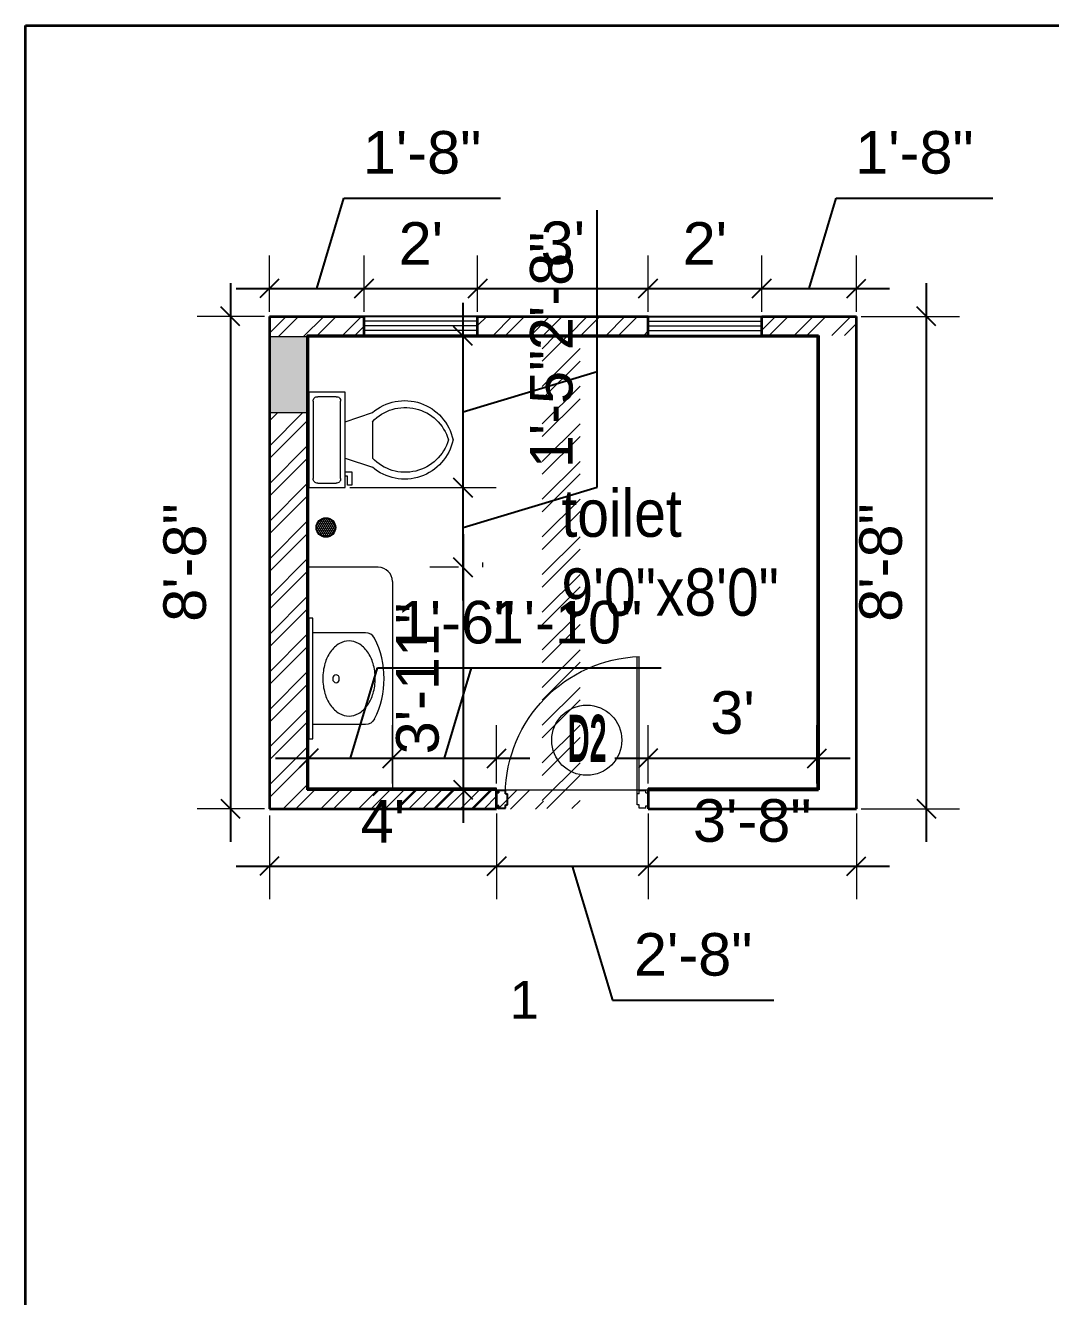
# Model space of a CAD drawing. Header units: inches. Extents: x 127248 to 130601, y 247968 to 250486.
# Drawn here: x 127248.2 to 127464.7, y 248582.8 to 248851.3 of the extents above; entities that cross this region are included whole.
import ezdxf

# ---------------------------------------------------------------- set-up
doc = ezdxf.new("R2010")
doc.units = ezdxf.units.IN
doc.header["$LTSCALE"] = 10
doc.header["$MEASUREMENT"] = 0
doc.header["$PDMODE"] = 35
doc.layers.get('0').update_dxf_attribs({"linetype": 'CONTINUOUS'})
doc.layers.get('Defpoints').update_dxf_attribs({"linetype": 'CONTINUOUS'})
for name, color, linetype, lineweight in [('bt bath -toilet', 7, 'CONTINUOUS', 20), ('COLOUM', 10, 'CONTINUOUS', 15), ('dim', 7, 'CONTINUOUS', 13), ('elevation line 1', 7, 'CONTINUOUS', 15), ('elevation wall', 255, 'CONTINUOUS', 5), ('FACE LINE', 254, 'CONTINUOUS', 15), ('Frame', 35, 'CONTINUOUS', 25), ('FURNITURE', 8, 'CONTINUOUS', 13), ('WALL HATCH', 250, 'CONTINUOUS', 35), ('walls', 7, 'CONTINUOUS', 15), ('window', 150, 'CONTINUOUS', 15)]:
    doc.layers.add(name, color=color, linetype=linetype, lineweight=lineweight)
doc.layers.add('DOOR', color=7, linetype='CONTINUOUS', lineweight=15, true_color=0x994d00)
doc.layers.add('LIGHT LINES', color=7, linetype='CONTINUOUS', lineweight=15, true_color=0x6b6b6b)
doc.layers.add('PRESENT', color=254, linetype='CONTINUOUS')
doc.styles.add('10', font='arial.ttf', dxfattribs={"height": 9})
doc.styles.add('SANJAY', font='impact.ttf', dxfattribs={"width": 0.9, "height": 18})
doc.styles.get("Standard").update_dxf_attribs({"font": 'arial.ttf', "height": 12})
doc.dimstyles.new('10', dxfattribs={"dimtxt": 6, "dimasz": 4, "dimexe": 7, "dimexo": 1, "dimgap": 5, "dimtad": 1, "dimdec": 0, "dimzin": 0, "dimdsep": 46, "dimlunit": 4, "dimtxsty": '10', "dimblk": 'OBLIQUE', "dimcen": 10, "dimdle": 7, "dimclre": 8, "dimadec": 0, "dimazin": 0, "dimtfac": 10, "dimtdec": 0, "dimtofl": 0, "dimtmove": 0, "dimatfit": 3, "dimfxl": 1, "dimtolj": 1, "dimtzin": 0, "dimlwe": 15, "dimarcsym": 0})
pattern_1 = [(270, (65183.76894, 420711.2417), (0.21109369125, -0.365625), [0.24375, -0.4875]), (30, (65183.76894, 420711.2417), (0.21109369263, 0.3656249992), [0.24375, -0.4875]), (330, (65183.76894, 420711.2417), (0.42218738388, -8e-10), [-0.4875, 0.24375])]
pattern_2 = [(45, (579.2693, -591.511), (-3.97747564, 3.97747564), []), (45, (581.921, -591.511), (-3.97747564, 3.97747564), [])]

# ---------------------------------------------------------------- blocks, each defined once
blk = doc.blocks.new('GFSSD')
at = {"layer": 'WALL HATCH'}
h = blk.add_hatch(color=1, dxfattribs=at)
h.set_gradient(color1=(255, 0, 0), color2=(250, 0, 0), one_color=1, tint=0.49)
h.paths.add_polyline_path([(132319.63, 254518.04), (132327.63, 254518.04), (132327.63, 254534.04), (132319.63, 254534.04)])
at = {"layer": 'COLOUM'}
blk.add_lwpolyline([(132319.63, 254518.04), (132327.63, 254518.04), (132327.63, 254534.04), (132319.63, 254534.04)], close=True, dxfattribs=at)
blk = doc.blocks.new('frame')
at = {"layer": 'Frame'}
for p, q in [((127209.08, 247586.17), (127209.08, 247583.17)), ((127209.58, 247586.17), (127209.08, 247586.17)), ((127209.58, 247586.67), (127209.58, 247586.17)), ((127209.58, 247586.67), (127211.08, 247586.67)), ((127211.08, 247586.67), (127211.08, 247585.92)), ((127211.08, 247585.92), (127211.58, 247585.92)), ((127211.58, 247585.92), (127211.58, 247583.42)), ((127209.58, 247583.17), (127209.08, 247583.17)), ((127209.58, 247583.17), (127209.58, 247582.67)), ((127211.08, 247583.42), (127211.08, 247582.67)), ((127211.08, 247583.42), (127211.58, 247583.42)), ((127211.08, 247582.67), (127209.58, 247582.67))]:
    blk.add_line(p, q, dxfattribs=at)
blk = doc.blocks.new('DSGS')
at = {"layer": 'DOOR'}
for p, q in [((145848.8, 255487.06), (145848.8, 255516.05)), ((145848.8, 255487.06), (145848.8, 255516.05)), ((145849.27, 255487.06), (145849.27, 255516.05)), ((145849.27, 255487.06), (145849.27, 255516.05)), ((145846.94, 255484.51), (145846.94, 255487.3)), ((145847.41, 255487.3), (145846.94, 255487.3)), ((145847.41, 255487.3), (145847.41, 255487.76)), ((145848.8, 255487.76), (145847.41, 255487.76)), ((145848.8, 255487.06), (145848.8, 255487.76)), ((145848.8, 255487.06), (145849.27, 255487.06)), ((145849.27, 255484.74), (145849.27, 255487.06)), ((145847.41, 255484.51), (145846.94, 255484.51)), ((145847.41, 255484.05), (145847.41, 255484.51)), ((145848.8, 255484.05), (145848.8, 255484.74)), ((145848.8, 255484.74), (145849.27, 255484.74)), ((145847.41, 255484.05), (145848.8, 255484.05))]:
    blk.add_line(p, q, dxfattribs=at)
blk.add_arc((145847.73, 255486.71), 29.36, 0.6988, 87.9023, dxfattribs=at)
blk.add_arc((145847.73, 255486.71), 29.36, 0.6988, 87.9023, dxfattribs=at)
at = {"layer": 'DOOR', "xscale": 0.928183188836556, "yscale": 0.928183188836556, "zscale": 0.928183188836556, "rotation": 180}
blk.add_blockref('frame', (263952.27, 485289.83), dxfattribs=at)
blk = doc.blocks.new('basi')
at = {"layer": 'bt bath -toilet'}
blk.add_line((1035856.2, -570384), (1035212, -570384), dxfattribs=at)
at = {"layer": 'bt bath -toilet', "ltscale": 50}
for p, q in [((1035212, -570753.3), (1035212, -570384)), ((1035856.2, -570753.3), (1035856.2, -570384))]:
    blk.add_line(p, q, dxfattribs=at)
at = {"layer": 'bt bath -toilet'}
for points in [[(1035220.2, -570383.5), (1035220.2, -570384)], [(1035848, -570384), (1035847.9, -570383.5)]]:
    blk.add_lwpolyline(points, dxfattribs=at)
blk.add_lwpolyline([(1035269, -570638.3, -0.134951), (1035287.4, -570571.6, -0.106881), (1035346.5, -570508.1, -0.082053), (1035428.6, -570469, -0.070327), (1035533.4, -570454.1, -0.070327), (1035638.3, -570469, -0.082053), (1035720.4, -570508.1, -0.106881), (1035779.5, -570571.6, -0.134951), (1035797.8, -570638.3, -0.134951), (1035779.5, -570705, -0.106881), (1035720.4, -570768.5, -0.082053), (1035638.3, -570807.6, -0.070327), (1035533.4, -570822.4, -0.070327), (1035428.6, -570807.6, -0.082053), (1035346.5, -570768.5, -0.106881), (1035287.4, -570705, -0.134951)], format="xyb", close=True, dxfattribs=at)
blk.add_lwpolyline([(1035817.8, -570817.3, -0.238549), (1035250.4, -570817.3, -0.288834), (1035212, -570753.3)], format="xyb", dxfattribs=at)
blk.add_arc((1035786.2, -570754.8), 70, 296.83421, 1.27636, dxfattribs=at)
blk.add_ellipse((1035535.6, -570546.9), major_axis=(-28.4, 0), ratio=0.818182, start_param=1.570796326794903, end_param=7.853981633974488, dxfattribs=at)
blk = doc.blocks.new('WC')
at = {"layer": 'bt bath -toilet'}
for p, q in [((1036358.3, -570546), (1036310.3, -570690)), ((1036550.3, -570546), (1036598.3, -570690)), ((1036622.3, -570546), (1036622.3, -570582)), ((1036646.3, -570558), (1036646.3, -570546)), ((1036622.3, -570582), (1036694.3, -570582)), ((1036694.3, -570558), (1036646.3, -570558)), ((1036694.3, -570582), (1036694.3, -570558)), ((1036358.3, -570690), (1036550.3, -570690))]:
    blk.add_line(p, q, dxfattribs=at)
for points in [[(1036358.3, -570546), (1036202.3, -570546), (1036202.3, -570354), (1036706.3, -570354), (1036706.3, -570546), (1036358.3, -570546)], [(1036226.3, -570498), (1036226.3, -570402)], [(1036250.3, -570378), (1036658.3, -570378)], [(1036682.3, -570402), (1036682.3, -570498)], [(1036658.3, -570522), (1036250.3, -570522)]]:
    blk.add_lwpolyline(points, dxfattribs=at)
for centre, radius, start, end in [((1036247.3, -570399), 21.2, 81.8699, 188.1301), ((1036661.3, -570399), 21.2, 351.8699, 98.1301), ((1036247.3, -570501), 21.2, 171.8699, 278.1301), ((1036661.3, -570501), 21.2, 261.8699, 8.1301), ((1036508, -570860.5), 261, 139.21291, 258.1412), ((1036521.3, -570863.5), 238, 133.19087, 253.67154), ((1036400.7, -570860.5), 261, 281.8588, 40.78841), ((1036387.4, -570863.5), 238, 286.32846, 46.80912), ((1036454.3, -571066.8), 24, 251.77999, 288.22001), ((1036454.3, -571091.4), 24, 256.92026, 283.07974)]:
    blk.add_arc(centre, radius, start, end, dxfattribs=at)
blk = doc.blocks.new('_Oblique')
at = {"color": 0, "linetype": 'ByBlock', "lineweight": -2}
blk.add_line((-0.5, -0.5), (0.5, 0.5), dxfattribs=at)
blk = doc.blocks.new('*D13')
at = {"layer": 'Defpoints', "color": 0, "transparency": 16777216}
for p in [(127319.71, 248795.75), (127299.71, 248789.85), (127319.71, 248789.85)]:
    blk.add_point(p, dxfattribs=at)
at = {"layer": 'elevation wall', "color": 0, "lineweight": -2, "transparency": 16777216}
for p, q in [((127309.71, 248795.75), (127315.43, 248814.84)), ((127315.43, 248814.84), (127348.51, 248814.84)), ((127292.71, 248795.75), (127326.71, 248795.75))]:
    blk.add_line(p, q, dxfattribs=at)
at = {"layer": 'elevation wall', "color": 8, "lineweight": 15, "transparency": 16777216}
for p, q in [((127299.71, 248790.85), (127299.71, 248802.75)), ((127319.71, 248790.85), (127319.71, 248802.75))]:
    blk.add_line(p, q, dxfattribs=at)
at = {"layer": 'elevation wall', "color": 0, "lineweight": -2, "transparency": 16777216, "xscale": 4, "yscale": 4, "zscale": 4, "rotation": 180}
blk.add_blockref('_Oblique', (127299.71, 248795.75), dxfattribs=at)
at = {"layer": 'elevation wall', "color": 0, "lineweight": -2, "transparency": 16777216, "xscale": 4, "yscale": 4, "zscale": 4}
blk.add_blockref('_Oblique', (127319.71, 248795.75), dxfattribs=at)
at = {"layer": 'elevation wall', "color": 0, "transparency": 16777216, "insert": (127331.97, 248824.44), "char_height": 9, "attachment_point": 5, "style": '10'}
blk.add_mtext('\\A1;1\'-8"', dxfattribs=at)
blk = doc.blocks.new('*D14')
at = {"layer": 'Defpoints', "color": 0, "transparency": 16777216}
for p in [(127423.71, 248789.85), (127423.71, 248685.85), (127438.49, 248685.85)]:
    blk.add_point(p, dxfattribs=at)
at = {"layer": 'elevation wall', "color": 0, "lineweight": -2, "transparency": 16777216}
blk.add_line((127438.49, 248796.85), (127438.49, 248678.85), dxfattribs=at)
at = {"layer": 'elevation wall', "color": 8, "lineweight": 15, "transparency": 16777216}
for p, q in [((127424.71, 248789.85), (127445.49, 248789.85)), ((127424.71, 248685.85), (127445.49, 248685.85))]:
    blk.add_line(p, q, dxfattribs=at)
at = {"layer": 'elevation wall', "color": 0, "lineweight": -2, "transparency": 16777216, "xscale": 4, "yscale": 4, "zscale": 4}
for p, rotation in [((127438.49, 248789.85), 90), ((127438.49, 248685.85), 270)]:
    blk.add_blockref('_Oblique', p, dxfattribs=dict(at, rotation=rotation))
at = {"layer": 'elevation wall', "color": 0, "transparency": 16777216, "insert": (127428.9, 248737.85), "char_height": 9, "attachment_point": 5, "rotation": 90, "style": '10'}
blk.add_mtext('\\A1;8\'-8"', dxfattribs=at)
blk = doc.blocks.new('*D15')
at = {"layer": 'Defpoints', "color": 0, "transparency": 16777216}
for p in [(127299.71, 248685.39), (127347.71, 248685.85), (127347.71, 248673.71)]:
    blk.add_point(p, dxfattribs=at)
at = {"layer": 'elevation wall', "color": 8, "lineweight": 15, "transparency": 16777216}
for p, q in [((127299.71, 248684.39), (127299.71, 248666.71)), ((127347.71, 248684.85), (127347.71, 248666.71))]:
    blk.add_line(p, q, dxfattribs=at)
at = {"layer": 'elevation wall', "color": 0, "lineweight": -2, "transparency": 16777216}
blk.add_line((127292.71, 248673.71), (127354.71, 248673.71), dxfattribs=at)
at = {"layer": 'elevation wall', "color": 0, "lineweight": -2, "transparency": 16777216, "xscale": 4, "yscale": 4, "zscale": 4, "rotation": 180}
blk.add_blockref('_Oblique', (127299.71, 248673.71), dxfattribs=at)
at = {"layer": 'elevation wall', "color": 0, "lineweight": -2, "transparency": 16777216, "xscale": 4, "yscale": 4, "zscale": 4}
blk.add_blockref('_Oblique', (127347.71, 248673.71), dxfattribs=at)
at = {"layer": 'elevation wall', "color": 0, "transparency": 16777216, "insert": (127323.71, 248683.21), "char_height": 9, "attachment_point": 5, "style": '10'}
blk.add_mtext("\\A1;4'", dxfattribs=at)
blk = doc.blocks.new('*D16')
at = {"layer": 'Defpoints', "color": 0, "transparency": 16777216}
for p in [(127347.71, 248685.85), (127379.71, 248685.85), (127379.71, 248673.71)]:
    blk.add_point(p, dxfattribs=at)
at = {"layer": 'elevation wall', "color": 8, "lineweight": 15, "transparency": 16777216}
for p, q in [((127347.71, 248684.85), (127347.71, 248666.71)), ((127379.71, 248684.85), (127379.71, 248666.71))]:
    blk.add_line(p, q, dxfattribs=at)
at = {"layer": 'elevation wall', "color": 0, "lineweight": -2, "transparency": 16777216}
for p, q in [((127340.71, 248673.71), (127386.71, 248673.71)), ((127363.71, 248673.71), (127372.19, 248645.42)), ((127372.19, 248645.42), (127406.27, 248645.42))]:
    blk.add_line(p, q, dxfattribs=at)
at = {"layer": 'elevation wall', "color": 0, "lineweight": -2, "transparency": 16777216, "xscale": 4, "yscale": 4, "zscale": 4, "rotation": 180}
blk.add_blockref('_Oblique', (127347.71, 248673.71), dxfattribs=at)
at = {"layer": 'elevation wall', "color": 0, "lineweight": -2, "transparency": 16777216, "xscale": 4, "yscale": 4, "zscale": 4}
blk.add_blockref('_Oblique', (127379.71, 248673.71), dxfattribs=at)
at = {"layer": 'elevation wall', "color": 0, "transparency": 16777216, "insert": (127389.23, 248655.02), "char_height": 9, "attachment_point": 5, "style": '10'}
blk.add_mtext('\\A1;2\'-8"', dxfattribs=at)
blk = doc.blocks.new('*D17')
at = {"layer": 'Defpoints', "color": 0, "transparency": 16777216}
for p in [(127379.71, 248685.85), (127423.71, 248685.85), (127423.71, 248673.71)]:
    blk.add_point(p, dxfattribs=at)
at = {"layer": 'elevation wall', "color": 8, "lineweight": 15, "transparency": 16777216}
for p, q in [((127379.71, 248684.85), (127379.71, 248666.71)), ((127423.71, 248684.85), (127423.71, 248666.71))]:
    blk.add_line(p, q, dxfattribs=at)
at = {"layer": 'elevation wall', "color": 0, "lineweight": -2, "transparency": 16777216}
blk.add_line((127372.71, 248673.71), (127430.71, 248673.71), dxfattribs=at)
at = {"layer": 'elevation wall', "color": 0, "lineweight": -2, "transparency": 16777216, "xscale": 4, "yscale": 4, "zscale": 4, "rotation": 180}
blk.add_blockref('_Oblique', (127379.71, 248673.71), dxfattribs=at)
at = {"layer": 'elevation wall', "color": 0, "lineweight": -2, "transparency": 16777216, "xscale": 4, "yscale": 4, "zscale": 4}
blk.add_blockref('_Oblique', (127423.71, 248673.71), dxfattribs=at)
at = {"layer": 'elevation wall', "color": 0, "transparency": 16777216, "insert": (127401.71, 248683.3), "char_height": 9, "attachment_point": 5, "style": '10'}
blk.add_mtext('\\A1;3\'-8"', dxfattribs=at)
blk = doc.blocks.new('*D18')
at = {"layer": 'Defpoints', "color": 0, "transparency": 16777216}
for p in [(127343.71, 248795.75), (127319.71, 248789.85), (127343.71, 248789.85)]:
    blk.add_point(p, dxfattribs=at)
at = {"layer": 'elevation wall', "color": 8, "lineweight": 15, "transparency": 16777216}
for p, q in [((127319.71, 248790.85), (127319.71, 248802.75)), ((127343.71, 248790.85), (127343.71, 248802.75))]:
    blk.add_line(p, q, dxfattribs=at)
at = {"layer": 'elevation wall', "color": 0, "lineweight": -2, "transparency": 16777216}
blk.add_line((127312.71, 248795.75), (127350.71, 248795.75), dxfattribs=at)
at = {"layer": 'elevation wall', "color": 0, "lineweight": -2, "transparency": 16777216, "xscale": 4, "yscale": 4, "zscale": 4, "rotation": 180}
blk.add_blockref('_Oblique', (127319.71, 248795.75), dxfattribs=at)
at = {"layer": 'elevation wall', "color": 0, "lineweight": -2, "transparency": 16777216, "xscale": 4, "yscale": 4, "zscale": 4}
blk.add_blockref('_Oblique', (127343.71, 248795.75), dxfattribs=at)
at = {"layer": 'elevation wall', "color": 0, "transparency": 16777216, "insert": (127331.71, 248805.26), "char_height": 9, "attachment_point": 5, "style": '10'}
blk.add_mtext("\\A1;2'", dxfattribs=at)
blk = doc.blocks.new('*D19')
at = {"layer": 'Defpoints', "color": 0, "transparency": 16777216}
for p in [(127379.71, 248795.75), (127343.71, 248789.85), (127379.71, 248789.85)]:
    blk.add_point(p, dxfattribs=at)
at = {"layer": 'elevation wall', "color": 8, "lineweight": 15, "transparency": 16777216}
for p, q in [((127343.71, 248790.85), (127343.71, 248802.75)), ((127379.71, 248790.85), (127379.71, 248802.75))]:
    blk.add_line(p, q, dxfattribs=at)
at = {"layer": 'elevation wall', "color": 0, "lineweight": -2, "transparency": 16777216}
blk.add_line((127336.71, 248795.75), (127386.71, 248795.75), dxfattribs=at)
at = {"layer": 'elevation wall', "color": 0, "lineweight": -2, "transparency": 16777216, "xscale": 4, "yscale": 4, "zscale": 4, "rotation": 180}
blk.add_blockref('_Oblique', (127343.71, 248795.75), dxfattribs=at)
at = {"layer": 'elevation wall', "color": 0, "lineweight": -2, "transparency": 16777216, "xscale": 4, "yscale": 4, "zscale": 4}
blk.add_blockref('_Oblique', (127379.71, 248795.75), dxfattribs=at)
at = {"layer": 'elevation wall', "color": 0, "transparency": 16777216, "insert": (127361.71, 248805.34), "char_height": 9, "attachment_point": 5, "style": '10'}
blk.add_mtext("\\A1;3'", dxfattribs=at)
blk = doc.blocks.new('*D20')
at = {"layer": 'Defpoints', "color": 0, "transparency": 16777216}
for p in [(127403.71, 248795.75), (127379.71, 248789.85), (127403.71, 248789.85)]:
    blk.add_point(p, dxfattribs=at)
at = {"layer": 'elevation wall', "color": 8, "lineweight": 15, "transparency": 16777216}
for p, q in [((127379.71, 248790.85), (127379.71, 248802.75)), ((127403.71, 248790.85), (127403.71, 248802.75))]:
    blk.add_line(p, q, dxfattribs=at)
at = {"layer": 'elevation wall', "color": 0, "lineweight": -2, "transparency": 16777216}
blk.add_line((127372.71, 248795.75), (127410.71, 248795.75), dxfattribs=at)
at = {"layer": 'elevation wall', "color": 0, "lineweight": -2, "transparency": 16777216, "xscale": 4, "yscale": 4, "zscale": 4, "rotation": 180}
blk.add_blockref('_Oblique', (127379.71, 248795.75), dxfattribs=at)
at = {"layer": 'elevation wall', "color": 0, "lineweight": -2, "transparency": 16777216, "xscale": 4, "yscale": 4, "zscale": 4}
blk.add_blockref('_Oblique', (127403.71, 248795.75), dxfattribs=at)
at = {"layer": 'elevation wall', "color": 0, "transparency": 16777216, "insert": (127391.71, 248805.26), "char_height": 9, "attachment_point": 5, "style": '10'}
blk.add_mtext("\\A1;2'", dxfattribs=at)
blk = doc.blocks.new('*D21')
at = {"layer": 'Defpoints', "color": 0, "transparency": 16777216}
for p in [(127423.71, 248795.75), (127403.71, 248789.85), (127423.71, 248789.85)]:
    blk.add_point(p, dxfattribs=at)
at = {"layer": 'elevation wall', "color": 0, "lineweight": -2, "transparency": 16777216}
for p, q in [((127413.71, 248795.75), (127419.43, 248814.84)), ((127419.43, 248814.84), (127452.51, 248814.84)), ((127396.71, 248795.75), (127430.71, 248795.75))]:
    blk.add_line(p, q, dxfattribs=at)
at = {"layer": 'elevation wall', "color": 8, "lineweight": 15, "transparency": 16777216}
for p, q in [((127403.71, 248790.85), (127403.71, 248802.75)), ((127423.71, 248790.85), (127423.71, 248802.75))]:
    blk.add_line(p, q, dxfattribs=at)
at = {"layer": 'elevation wall', "color": 0, "lineweight": -2, "transparency": 16777216, "xscale": 4, "yscale": 4, "zscale": 4, "rotation": 180}
blk.add_blockref('_Oblique', (127403.71, 248795.75), dxfattribs=at)
at = {"layer": 'elevation wall', "color": 0, "lineweight": -2, "transparency": 16777216, "xscale": 4, "yscale": 4, "zscale": 4}
blk.add_blockref('_Oblique', (127423.71, 248795.75), dxfattribs=at)
at = {"layer": 'elevation wall', "color": 0, "transparency": 16777216, "insert": (127435.97, 248824.44), "char_height": 9, "attachment_point": 5, "style": '10'}
blk.add_mtext('\\A1;1\'-8"', dxfattribs=at)
blk = doc.blocks.new('*D22')
at = {"layer": 'Defpoints', "color": 0, "transparency": 16777216}
for p in [(127299.71, 248789.85), (127291.47, 248685.85), (127299.71, 248685.85)]:
    blk.add_point(p, dxfattribs=at)
at = {"layer": 'elevation wall', "color": 0, "lineweight": -2, "transparency": 16777216}
blk.add_line((127291.47, 248796.85), (127291.47, 248678.85), dxfattribs=at)
at = {"layer": 'elevation wall', "color": 8, "lineweight": 15, "transparency": 16777216}
for p, q in [((127298.71, 248789.85), (127284.47, 248789.85)), ((127298.71, 248685.85), (127284.47, 248685.85))]:
    blk.add_line(p, q, dxfattribs=at)
at = {"layer": 'elevation wall', "color": 0, "lineweight": -2, "transparency": 16777216, "xscale": 4, "yscale": 4, "zscale": 4}
for p, rotation in [((127291.47, 248789.85), 90), ((127291.47, 248685.85), 270)]:
    blk.add_blockref('_Oblique', p, dxfattribs=dict(at, rotation=rotation))
at = {"layer": 'elevation wall', "color": 0, "transparency": 16777216, "insert": (127281.88, 248737.85), "char_height": 9, "attachment_point": 5, "rotation": 90, "style": '10'}
blk.add_mtext('\\A1;8\'-8"', dxfattribs=at)
blk = doc.blocks.new('*D32')
at = {"layer": 'Defpoints', "color": 0, "transparency": 16777216}
for p in [(127340.64, 248736.85), (127313.28, 248689.85), (127340.64, 248689.85)]:
    blk.add_point(p, dxfattribs=at)
at = {"layer": 'elevation wall', "color": 0, "lineweight": -2, "transparency": 16777216}
blk.add_line((127340.64, 248743.85), (127340.64, 248682.85), dxfattribs=at)
at = {"layer": 'elevation wall', "color": 8, "lineweight": 15, "transparency": 16777216}
for p, q in [((127339.64, 248736.85), (127333.64, 248736.85)), ((127314.28, 248689.85), (127347.64, 248689.85))]:
    blk.add_line(p, q, dxfattribs=at)
at = {"layer": 'elevation wall', "color": 0, "lineweight": -2, "transparency": 16777216, "xscale": 4, "yscale": 4, "zscale": 4}
for p, rotation in [((127340.64, 248736.85), 90), ((127340.64, 248689.85), 270)]:
    blk.add_blockref('_Oblique', p, dxfattribs=dict(at, rotation=rotation))
at = {"layer": 'elevation wall', "color": 0, "transparency": 16777216, "insert": (127331.04, 248713.35), "char_height": 9, "attachment_point": 5, "rotation": 90, "style": '10'}
blk.add_mtext('\\A1;3\'-11"', dxfattribs=at)
blk = doc.blocks.new('*D33')
at = {"layer": 'Defpoints', "color": 0, "transparency": 16777216}
for p in [(127315.71, 248753.69), (127340.64, 248753.69), (127340.64, 248736.85)]:
    blk.add_point(p, dxfattribs=at)
at = {"layer": 'elevation wall', "color": 0, "lineweight": -2, "transparency": 16777216}
for p, q in [((127368.93, 248753.75), (127368.93, 248786.83)), ((127340.64, 248729.85), (127340.64, 248760.69)), ((127340.64, 248745.27), (127368.93, 248753.75))]:
    blk.add_line(p, q, dxfattribs=at)
at = {"layer": 'elevation wall', "color": 8, "lineweight": 15, "transparency": 16777216}
for p, q in [((127316.71, 248753.69), (127347.64, 248753.69)), ((127339.64, 248736.85), (127333.64, 248736.85))]:
    blk.add_line(p, q, dxfattribs=at)
at = {"layer": 'elevation wall', "color": 0, "lineweight": -2, "transparency": 16777216, "xscale": 4, "yscale": 4, "zscale": 4}
for p, rotation in [((127340.64, 248753.69), 90), ((127340.64, 248736.85), 270)]:
    blk.add_blockref('_Oblique', p, dxfattribs=dict(at, rotation=rotation))
at = {"layer": 'elevation wall', "color": 0, "transparency": 16777216, "insert": (127359.33, 248770.29), "char_height": 9, "attachment_point": 5, "rotation": 90, "style": '10'}
blk.add_mtext('\\A1;1\'-5"', dxfattribs=at)
blk = doc.blocks.new('*D34')
at = {"layer": 'Defpoints', "color": 0, "transparency": 16777216}
for p in [(127315.71, 248785.73), (127340.64, 248785.73), (127315.71, 248753.69)]:
    blk.add_point(p, dxfattribs=at)
at = {"layer": 'elevation wall', "color": 0, "lineweight": -2, "transparency": 16777216}
for p, q in [((127368.93, 248778.19), (127368.93, 248812.27)), ((127340.64, 248746.69), (127340.64, 248792.73)), ((127340.64, 248769.71), (127368.93, 248778.19))]:
    blk.add_line(p, q, dxfattribs=at)
at = {"layer": 'elevation wall', "color": 8, "lineweight": 15, "transparency": 16777216}
for p, q in [((127316.71, 248785.73), (127347.64, 248785.73)), ((127316.71, 248753.69), (127347.64, 248753.69))]:
    blk.add_line(p, q, dxfattribs=at)
at = {"layer": 'elevation wall', "color": 0, "lineweight": -2, "transparency": 16777216, "xscale": 4, "yscale": 4, "zscale": 4}
for p, rotation in [((127340.64, 248785.73), 90), ((127340.64, 248753.69), 270)]:
    blk.add_blockref('_Oblique', p, dxfattribs=dict(at, rotation=rotation))
at = {"layer": 'elevation wall', "color": 0, "transparency": 16777216, "insert": (127359.33, 248795.23), "char_height": 9, "attachment_point": 5, "rotation": 90, "style": '10'}
blk.add_mtext('\\A1;2\'-8"', dxfattribs=at)
blk = doc.blocks.new('*D35')
at = {"layer": 'Defpoints', "color": 0, "transparency": 16777216}
for p in [(127325.71, 248696.51), (127308.03, 248690.17), (127325.71, 248690.17)]:
    blk.add_point(p, dxfattribs=at)
at = {"layer": 'elevation wall', "color": 0, "lineweight": -2, "transparency": 16777216}
for p, q in [((127316.87, 248696.51), (127322.59, 248715.61)), ((127322.59, 248715.61), (127355.67, 248715.61)), ((127301.03, 248696.51), (127332.71, 248696.51))]:
    blk.add_line(p, q, dxfattribs=at)
at = {"layer": 'elevation wall', "color": 8, "lineweight": 15, "transparency": 16777216}
for p, q in [((127308.03, 248691.17), (127308.03, 248703.51)), ((127325.71, 248691.17), (127325.71, 248703.51))]:
    blk.add_line(p, q, dxfattribs=at)
at = {"layer": 'elevation wall', "color": 0, "lineweight": -2, "transparency": 16777216, "xscale": 4, "yscale": 4, "zscale": 4, "rotation": 180}
blk.add_blockref('_Oblique', (127308.03, 248696.51), dxfattribs=at)
at = {"layer": 'elevation wall', "color": 0, "lineweight": -2, "transparency": 16777216, "xscale": 4, "yscale": 4, "zscale": 4}
blk.add_blockref('_Oblique', (127325.71, 248696.51), dxfattribs=at)
at = {"layer": 'elevation wall', "color": 0, "transparency": 16777216, "insert": (127339.13, 248725.2), "char_height": 9, "attachment_point": 5, "style": '10'}
blk.add_mtext('\\A1;1\'-6"', dxfattribs=at)
blk = doc.blocks.new('*D36')
at = {"layer": 'Defpoints', "color": 0, "transparency": 16777216}
for p in [(127347.71, 248696.51), (127325.71, 248690.17), (127347.71, 248690.17)]:
    blk.add_point(p, dxfattribs=at)
at = {"layer": 'elevation wall', "color": 0, "lineweight": -2, "transparency": 16777216}
for p, q in [((127336.71, 248696.51), (127342.43, 248715.61)), ((127342.43, 248715.61), (127382.5, 248715.61)), ((127318.71, 248696.51), (127354.71, 248696.51))]:
    blk.add_line(p, q, dxfattribs=at)
at = {"layer": 'elevation wall', "color": 8, "lineweight": 15, "transparency": 16777216}
for p, q in [((127325.71, 248691.17), (127325.71, 248703.51)), ((127347.71, 248691.17), (127347.71, 248703.51))]:
    blk.add_line(p, q, dxfattribs=at)
at = {"layer": 'elevation wall', "color": 0, "lineweight": -2, "transparency": 16777216, "xscale": 4, "yscale": 4, "zscale": 4, "rotation": 180}
blk.add_blockref('_Oblique', (127325.71, 248696.51), dxfattribs=at)
at = {"layer": 'elevation wall', "color": 0, "lineweight": -2, "transparency": 16777216, "xscale": 4, "yscale": 4, "zscale": 4}
blk.add_blockref('_Oblique', (127347.71, 248696.51), dxfattribs=at)
at = {"layer": 'elevation wall', "color": 0, "transparency": 16777216, "insert": (127362.47, 248725.2), "char_height": 9, "attachment_point": 5, "style": '10'}
blk.add_mtext('\\A1;1\'-10"', dxfattribs=at)
blk = doc.blocks.new('*D37')
at = {"layer": 'Defpoints', "color": 0, "transparency": 16777216}
for p in [(127415.39, 248696.51), (127379.71, 248690.17), (127415.39, 248690.17)]:
    blk.add_point(p, dxfattribs=at)
at = {"layer": 'elevation wall', "color": 8, "lineweight": 15, "transparency": 16777216}
for p, q in [((127379.71, 248691.17), (127379.71, 248703.51)), ((127415.39, 248691.17), (127415.39, 248703.51))]:
    blk.add_line(p, q, dxfattribs=at)
at = {"layer": 'elevation wall', "color": 0, "lineweight": -2, "transparency": 16777216}
blk.add_line((127372.71, 248696.51), (127422.39, 248696.51), dxfattribs=at)
at = {"layer": 'elevation wall', "color": 0, "lineweight": -2, "transparency": 16777216, "xscale": 4, "yscale": 4, "zscale": 4, "rotation": 180}
blk.add_blockref('_Oblique', (127379.71, 248696.51), dxfattribs=at)
at = {"layer": 'elevation wall', "color": 0, "lineweight": -2, "transparency": 16777216, "xscale": 4, "yscale": 4, "zscale": 4}
blk.add_blockref('_Oblique', (127415.39, 248696.51), dxfattribs=at)
at = {"layer": 'elevation wall', "color": 0, "transparency": 16777216, "insert": (127397.55, 248706.11), "char_height": 9, "attachment_point": 5, "style": '10'}
blk.add_mtext("\\A1;3'", dxfattribs=at)

msp = doc.modelspace()

# ---------------------------------------------------------------- hatches: boundary and pattern name
at = {"layer": 'elevation line 1'}
h = msp.add_hatch(dxfattribs=at)
h.set_pattern_fill('HONEY', color=256, scale=1.95, angle=-90, style=0)
h.set_pattern_definition(pattern_1)
h.paths.add_polyline_path([(127311.66, 248743.31, 1), (127311.66, 248747.21, 1)])
h = msp.add_hatch(dxfattribs=at)
h.set_pattern_fill('HONEY', color=256, scale=1.95, angle=-90, style=0)
h.set_pattern_definition(pattern_1)
h.paths.add_polyline_path([(127311.66, 248743.31, 1), (127311.66, 248747.21, 1)])
at = {"layer": 'walls'}
h = msp.add_hatch(dxfattribs=at)
h.set_pattern_fill('ANSI32', color=256, scale=15, style=0)
h.set_pattern_definition([(45, (521.192, -591.6164), (-3.97747564, 3.97747564), []), (45, (523.8437, -591.6164), (-3.97747564, 3.97747564), [])])
h.paths.add_polyline_path([(127629.04, 248802.06), (127625.04, 248802.06), (127625.04, 248798.06), (127625.04, 248773.82), (127629.04, 248773.82)])
h.paths.add_polyline_path([(127357.63, 248689.74), (127321.63, 248689.74), (127321.63, 248685.74), (127357.63, 248685.74)])
h = msp.add_hatch(dxfattribs=at)
h.set_pattern_fill('ANSI32', color=256, scale=15, style=0)
h.set_pattern_definition([(45, (520.9033, -591.474), (-3.97747564, 3.97747564), []), (45, (523.555, -591.474), (-3.97747564, 3.97747564), [])])
h.paths.add_polyline_path([(127357.34, 248785.88), (127365.34, 248785.88), (127365.34, 248685.88), (127357.34, 248685.88)])
h.paths.add_polyline_path([(127520.75, 248802.2), (127624.75, 248802.2), (127624.75, 248798.2), (127520.75, 248798.2)])
h.paths.add_polyline_path([(127520.75, 248689.88), (127628.75, 248689.88), (127628.75, 248685.88), (127520.75, 248685.88)])
h = msp.add_hatch(dxfattribs=at)
h.set_pattern_fill('ANSI32', color=256, scale=15, style=0)
h.set_pattern_definition(pattern_2)
h.paths.add_polyline_path([(127319.71, 248789.85), (127299.71, 248789.85), (127299.71, 248785.53), (127307.71, 248785.53), (127307.71, 248785.85), (127319.71, 248785.85)])
h.paths.add_polyline_path([(127379.71, 248789.85), (127343.71, 248789.85), (127343.71, 248785.85), (127379.71, 248785.85)])
h = msp.add_hatch(dxfattribs=at)
h.set_pattern_fill('ANSI32', color=256, scale=15, style=0)
h.set_pattern_definition(pattern_2)
h.paths.add_polyline_path([(127423.71, 248789.85), (127403.71, 248789.85), (127403.71, 248785.85), (127415.71, 248785.85), (127423.71, 248785.85)])
h = msp.add_hatch(dxfattribs=at)
h.set_pattern_fill('ANSI32', color=256, scale=15, style=0)
h.set_pattern_definition(pattern_2)
h.paths.add_polyline_path([(127307.71, 248769.53), (127299.71, 248769.53), (127299.71, 248685.85), (127347.71, 248685.85), (127347.71, 248689.85), (127307.71, 248689.85)])

# ---------------------------------------------------------------- linework, layer by layer
at = {"layer": 'elevation wall'}
msp.add_line((127347.71, 248689.85), (127379.71, 248689.85), dxfattribs=at)
for points in [[(127347.71, 248689.85), (127307.71, 248689.85), (127307.71, 248785.85), (127415.71, 248785.85), (127415.71, 248689.85), (127379.71, 248689.85)], [(127347.71, 248689.85), (127307.71, 248689.85), (127307.71, 248785.85), (127415.71, 248785.85), (127415.71, 248689.85), (127379.71, 248689.85)], [(127347.71, 248689.97), (127307.83, 248689.97), (127307.83, 248785.73), (127415.59, 248785.73), (127415.59, 248689.97), (127379.71, 248689.97)], [(127347.71, 248690.17), (127308.03, 248690.17), (127308.03, 248785.53), (127415.39, 248785.53), (127415.39, 248690.17), (127379.71, 248690.17)]]:
    msp.add_lwpolyline(points, dxfattribs=at)
at = {"layer": 'FURNITURE', "color": 4}
msp.add_lwpolyline([(127308.03, 248700.62), (127308.89, 248700.62), (127308.89, 248726.07), (127308.03, 248726.07)], close=True, dxfattribs=at)
at = {"layer": 'LIGHT LINES'}
for radius in [2.07, 2.07, 1.95, 1.95]:
    msp.add_circle((127311.66, 248745.26), radius, dxfattribs=at)
at = {"layer": 'PRESENT', "color": 9}
for p, q in [((127343.71, 248789.85), (127319.71, 248789.85)), ((127379.71, 248789.85), (127403.71, 248789.85)), ((127343.71, 248785.85), (127319.71, 248785.85)), ((127379.71, 248785.85), (127403.71, 248785.85))]:
    msp.add_line(p, q, dxfattribs=at)
at = {"layer": 'WALL HATCH'}
for p, q in [((127299.71, 248789.85), (127299.71, 248685.85)), ((127299.71, 248789.85), (127319.71, 248789.85)), ((127319.71, 248785.85), (127319.71, 248789.85)), ((127343.71, 248789.85), (127379.71, 248789.85)), ((127343.71, 248785.85), (127343.71, 248789.85)), ((127379.71, 248785.85), (127379.71, 248789.85)), ((127403.71, 248789.85), (127423.71, 248789.85)), ((127403.71, 248785.85), (127403.71, 248789.85)), ((127423.71, 248685.85), (127423.71, 248789.85)), ((127307.71, 248785.85), (127319.71, 248785.85)), ((127307.71, 248785.85), (127307.71, 248689.85)), ((127343.71, 248785.85), (127379.71, 248785.85)), ((127403.71, 248785.85), (127415.71, 248785.85)), ((127415.71, 248785.85), (127415.71, 248689.85)), ((127347.71, 248689.85), (127307.71, 248689.85)), ((127347.71, 248685.85), (127347.71, 248689.85)), ((127379.71, 248689.85), (127415.71, 248689.85)), ((127379.71, 248689.85), (127379.71, 248685.85)), ((127299.71, 248685.85), (127347.71, 248685.85)), ((127379.71, 248685.85), (127423.71, 248685.85))]:
    msp.add_line(p, q, dxfattribs=at)
msp.add_lwpolyline([(127248.18, 248851.32), (127723.31, 248851.32), (127723.31, 248251.97), (127248.18, 248251.97)], close=True, dxfattribs=at)
at = {"layer": 'WALL HATCH', "lineweight": 15}
msp.add_circle((127366.76, 248700.32), 7.41, dxfattribs=at)
at = {"layer": 'walls'}
for p, q in [((127322.71, 248736.85), (127307.71, 248736.85)), ((127344.71, 248737.85), (127344.71, 248736.85)), ((127325.71, 248733.85), (127325.71, 248689.85)), ((127347.71, 248689.85), (127347.71, 248690.17)), ((127379.71, 248689.85), (127379.71, 248690.17))]:
    msp.add_line(p, q, dxfattribs=at)
msp.add_arc((127322.71, 248733.85), 3, 360, 90, dxfattribs=at)
at = {"layer": 'window'}
for p, q in [((127343.71, 248788.85), (127319.71, 248788.85)), ((127343.71, 248787.85), (127319.71, 248787.85)), ((127379.71, 248788.85), (127403.71, 248788.85)), ((127379.71, 248787.85), (127403.71, 248787.85)), ((127343.71, 248786.85), (127319.71, 248786.85)), ((127379.71, 248786.85), (127403.71, 248786.85))]:
    msp.add_line(p, q, dxfattribs=at)

# ---------------------------------------------------------------- block references
at = {"layer": 'bt bath -toilet', "rotation": 90}
for name, p, xscale, yscale, zscale in [('WC', (104493.87, 290221.94), -0.0400000000081491, 0.0400000000372529, 0.04), ('basi', (110159.35, 279848.4), -0.0300666666589677, 0.0300666666880716, 0.0300666666666667)]:
    msp.add_blockref(name, p, dxfattribs=dict(at, xscale=xscale, yscale=yscale, zscale=zscale))
at = {"layer": 'FACE LINE', "color": 0, "xscale": -1}
msp.add_blockref('DSGS', (273226.65, -6798.06), dxfattribs=at)
at = {"layer": 'WALL HATCH'}
msp.add_blockref('GFSSD', (-5019.92, -5748.51), dxfattribs=at)

# ---------------------------------------------------------------- texts
at = {"layer": 'dim', "ltscale": 4, "insert": (127350.45, 248649.48), "char_height": 8, "width": 80.6286, "attachment_point": 1}
msp.add_mtext('1', dxfattribs=at)
at = {"layer": 'WALL HATCH', "style": 'SANJAY', "width": 0.6}
msp.add_text('D2', height=10, dxfattribs=at).set_placement((127362.74, 248695.69))
at = {"layer": 'WALL HATCH', "insert": (127361.41, 248753.29), "char_height": 10, "width": 5.6906, "attachment_point": 1, "style": 'SANJAY'}
msp.add_mtext('{\\fStylus BT|b0|i0|c0|p34;toilet \\P9\'0"x8\'0"}', dxfattribs=at)

# ---------------------------------------------------------------- dimensions: what is measured, and where the dimension line sits
at = {"layer": 'elevation wall'}
for base, p1, p2, picture, middle in [((127319.71, 248795.75), (127299.71, 248789.85), (127319.71, 248789.85), '*D13', (127320.43, 248824.44)), ((127423.71, 248795.75), (127403.71, 248789.85), (127423.71, 248789.85), '*D21', (127424.43, 248824.44)), ((127343.71, 248795.75), (127319.71, 248789.85), (127343.71, 248789.85), '*D18', (127331.71, 248805.26)), ((127379.71, 248795.75), (127343.71, 248789.85), (127379.71, 248789.85), '*D19', (127361.71, 248805.34)), ((127403.71, 248795.75), (127379.71, 248789.85), (127403.71, 248789.85), '*D20', (127391.71, 248805.26)), ((127325.71, 248696.51), (127308.03, 248690.17), (127325.71, 248690.17), '*D35', (127327.59, 248725.2)), ((127347.71, 248696.51), (127325.71, 248690.17), (127347.71, 248690.17), '*D36', (127347.43, 248725.2)), ((127415.39, 248696.51), (127379.71, 248690.17), (127415.39, 248690.17), '*D37', (127397.55, 248706.11)), ((127347.71, 248673.71), (127299.71, 248685.39), (127347.71, 248685.85), '*D15', (127323.71, 248683.21)), ((127423.71, 248673.71), (127379.71, 248685.85), (127423.71, 248685.85), '*D17', (127401.71, 248683.3)), ((127379.71, 248673.71), (127347.71, 248685.85), (127379.71, 248685.85), '*D16', (127377.19, 248655.02))]:
    dim = msp.add_linear_dim(base=base, p1=p1, p2=p2, dimstyle='10', override={"dimtmove": 1}, dxfattribs=at)
    dim.commit()
    dim.dimension.update_dxf_attribs({"geometry": picture, "text_midpoint": middle})
for base, p1, p2, picture, middle in [((127340.64, 248785.73), (127315.71, 248753.69), (127315.71, 248785.73), '*D34', (127359.33, 248783.19)), ((127291.47, 248685.85), (127299.71, 248789.85), (127299.71, 248685.85), '*D22', (127281.88, 248737.85)), ((127438.49, 248685.85), (127423.71, 248789.85), (127423.71, 248685.85), '*D14', (127428.9, 248737.85)), ((127340.64, 248753.69), (127340.64, 248736.85), (127315.71, 248753.69), '*D33', (127359.33, 248758.75)), ((127340.64, 248689.85), (127340.64, 248736.85), (127313.28, 248689.85), '*D32', (127331.04, 248713.35))]:
    dim = msp.add_linear_dim(base=base, p1=p1, p2=p2, angle=90, dimstyle='10', override={"dimtmove": 1}, dxfattribs=at)
    dim.commit()
    dim.dimension.update_dxf_attribs({"geometry": picture, "text_midpoint": middle})

doc.saveas('drawing.dxf')
